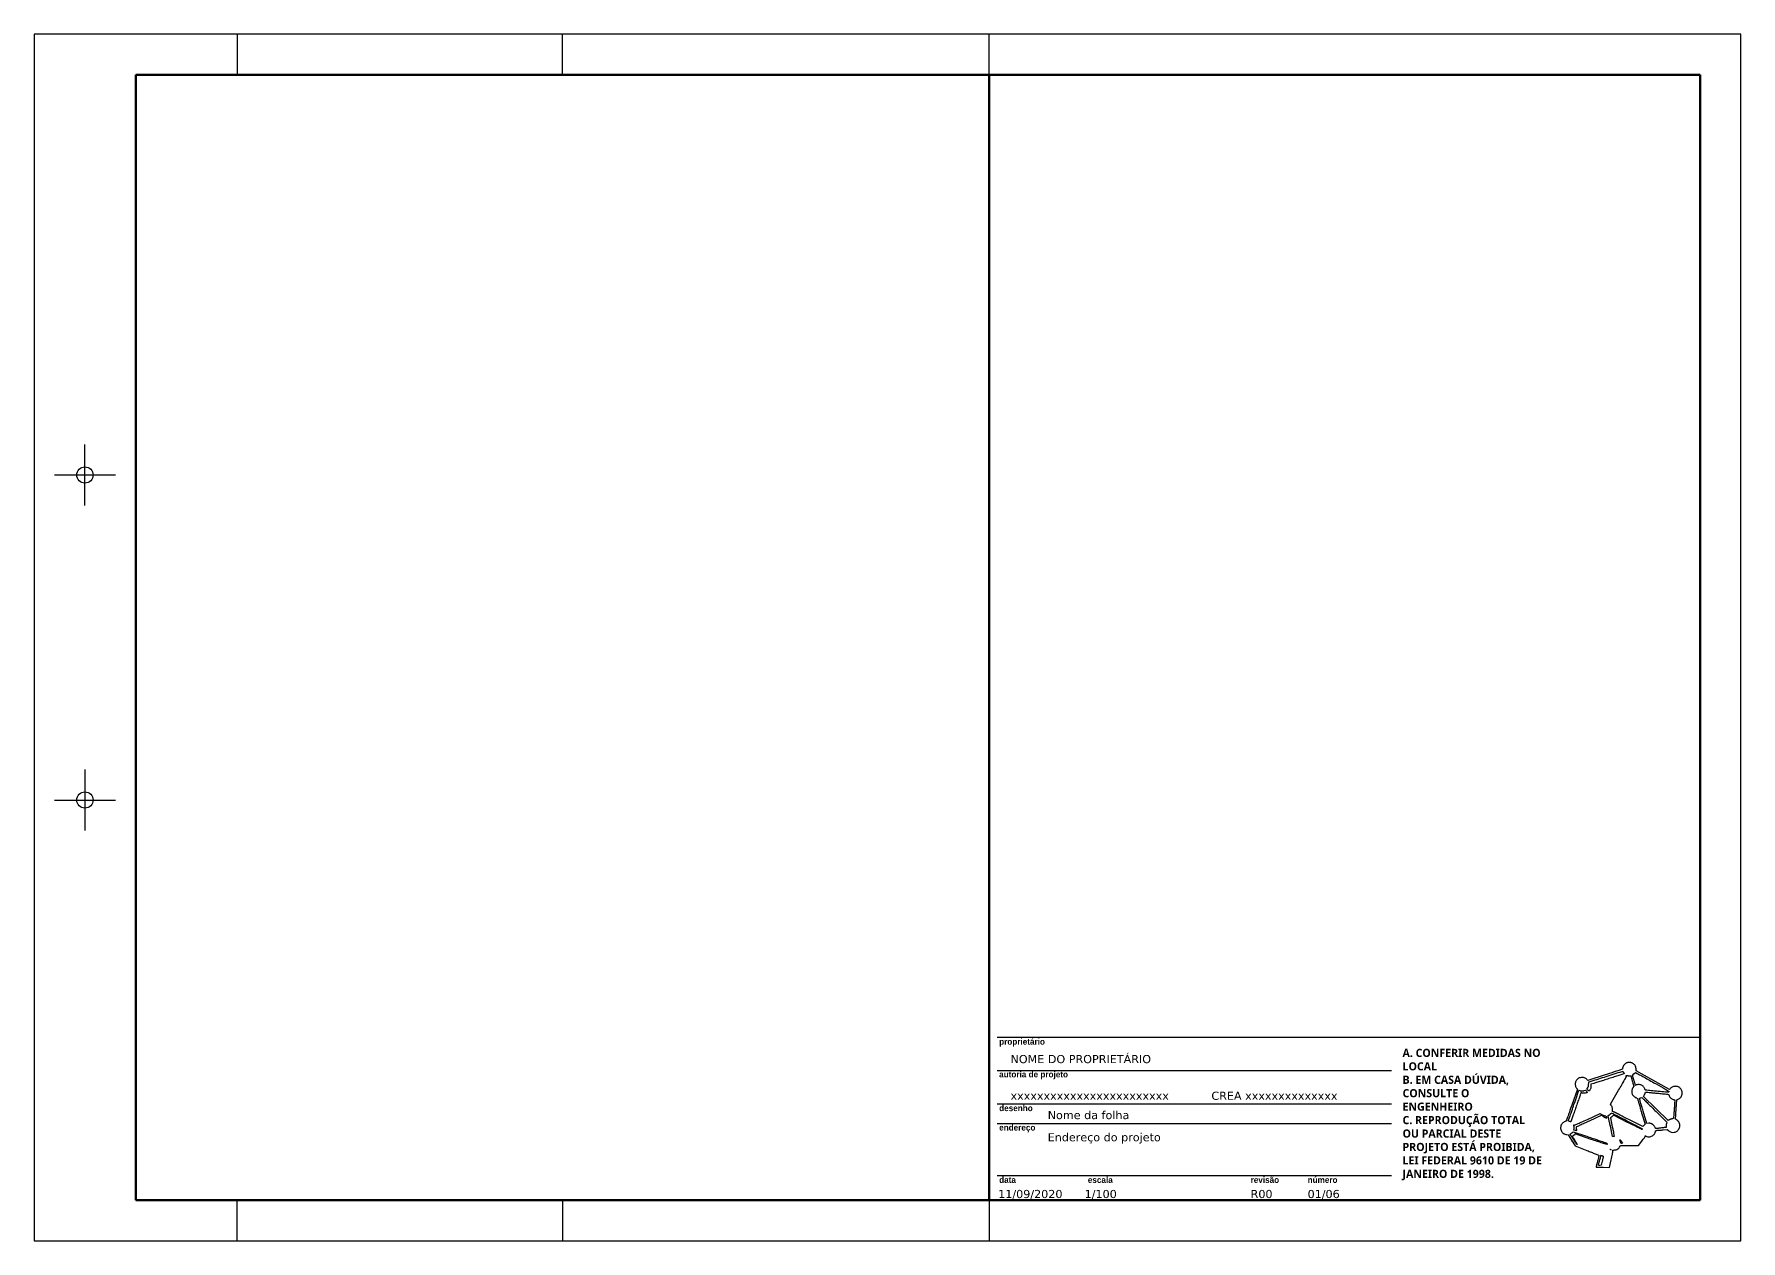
# Model space of a CAD drawing. Header units: centimetres. Extents: x -2620.5 to -2553.4, y 487.3 to 517.
# Drawn here: x -2620.49 to -2578.49, y 487.31 to 517.01 of the extents above; entities that cross this region are included whole.
import ezdxf

# ---------------------------------------------------------------- set-up
doc = ezdxf.new("R2010")
doc.units = ezdxf.units.CM
doc.layers.add('A-DETL', color=7, linetype='Continuous', lineweight=30, true_color=0x00a600)
doc.layers.add('G-ANNO-NPLT', color=7, linetype='Continuous', plot=False)
for name, color, linetype, lineweight in [('G-ANNO-TEXT', 7, 'Continuous', 30), ('G-ANNO-TTLB', 7, 'Continuous', 30), ('G-ANNO-TTLB-WIDE', 7, 'Continuous', 120)]:
    doc.layers.add(name, color=color, linetype=linetype, lineweight=lineweight)
doc.styles.add('@Microsoft JhengHei UI_B', font='', dxfattribs={"height": 0.2})
doc.styles.add('Century Gothic_B', font='GOTHICB.TTF', dxfattribs={"height": 0.15})
doc.styles.add('Verdana', font='verdana.ttf', dxfattribs={"height": 0.2})
doc.styles.get('@Microsoft JhengHei UI_B').set_extended_font_data('@Microsoft JhengHei UI', bold=True)

msp = doc.modelspace()

# ---------------------------------------------------------------- linework, layer by layer
for points in [[(-2581.384, 491.467, 0.031863), (-2581.382, 491.462, 0.011462), (-2581.378, 491.454, 0.011316), (-2581.374, 491.446, 0.013177), (-2581.369, 491.438, -0.017287), (-2581.365, 491.431, -0.0272), (-2581.362, 491.425, -0.025593), (-2581.36, 491.42, -0.299351), (-2581.361, 491.418, -0.099006), (-2581.363, 491.416, -0.000046), (-2581.462, 491.385, -0.000665), (-2581.571, 491.35, -0.000405), (-2581.7, 491.309, 0.00001), (-2581.835, 491.266, 0.000012), (-2581.959, 491.227, 0.00001), (-2582.063, 491.194, 0.000097), (-2582.107, 491.18), (-2582.177, 491.158), (-2582.177, 491.114, -0.038871), (-2582.179, 491.079, -0.04202), (-2582.187, 491.047, -0.046084), (-2582.199, 491.02, -0.095107), (-2582.213, 491.002, -0.095463), (-2582.22, 490.998, -0.1793), (-2582.227, 490.998, -0.082716), (-2582.235, 491.003, -0.010801), (-2582.25, 491.017), (-2582.275, 491.042), (-2582.254, 491.075, 0.023212), (-2582.243, 491.095, 0.053839), (-2582.237, 491.111, 0.044556), (-2582.234, 491.13, 0.011864), (-2582.233, 491.161, -0.009508), (-2582.231, 491.185, -0.028153), (-2582.23, 491.202, -0.038951), (-2582.227, 491.213, -0.225559), (-2582.223, 491.217, -0.011613), (-2582.168, 491.236, -0.000133), (-2581.799, 491.353, -0.000027), (-2581.41, 491.476, -0.060557), (-2581.399, 491.478, -0.100927), (-2581.394, 491.477, -0.076882), (-2581.39, 491.475, -0.074024), (-2581.387, 491.472, -0.081175)], [(-2580.627, 491.198, -0.000688), (-2580.4, 491.072, -0.008137), (-2580.313, 491.022, -0.012877), (-2580.265, 490.992, -0.300165), (-2580.26, 490.978, -0.057537), (-2580.262, 490.971, -0.102251), (-2580.265, 490.966, -0.110803), (-2580.27, 490.963, -0.076165), (-2580.277, 490.962, -0.02293), (-2580.292, 490.963, -0.000084), (-2580.476, 490.98, -0.000518), (-2580.653, 490.996, -0.0009), (-2580.8, 491.011, -0.012807), (-2580.824, 491.014, -0.097718), (-2580.836, 491.018, -0.155413), (-2580.842, 491.025, -0.047521), (-2580.846, 491.039, 0.071412), (-2580.855, 491.062, 0.040121), (-2580.872, 491.087, 0.038825), (-2580.893, 491.11, 0.047979), (-2580.917, 491.128, 0.062874), (-2580.949, 491.142, 0.047954), (-2580.986, 491.15, 0.048985), (-2581.023, 491.151, 0.077879), (-2581.054, 491.143), (-2581.079, 491.133), (-2581.091, 491.173, -0.000885), (-2581.097, 491.194, -0.000271), (-2581.107, 491.226, -0.000271), (-2581.118, 491.262, -0.000296), (-2581.128, 491.296), (-2581.152, 491.379), (-2581.117, 491.414), (-2581.082, 491.449), (-2581.039, 491.426, -0.003409), (-2581.009, 491.41, -0.000135), (-2580.9, 491.35, -0.000239), (-2580.771, 491.279, -0.000169)], [(-2581.24, 491.368), (-2581.195, 491.364), (-2581.173, 491.286, 0.001166), (-2581.163, 491.252, 0.000919), (-2581.152, 491.216, 0.000929), (-2581.142, 491.182, 0.002298), (-2581.135, 491.157, -0.006874), (-2581.127, 491.129, -0.039177), (-2581.124, 491.114, -0.084305), (-2581.124, 491.105, -0.165216), (-2581.128, 491.099, 0.067696), (-2581.133, 491.094, 0.012124), (-2581.139, 491.084, 0.012896), (-2581.147, 491.072, 0.011331), (-2581.154, 491.058, 0.053195), (-2581.165, 491.028, 0.04526), (-2581.17, 490.995, 0.044287), (-2581.17, 490.961, 0.04575), (-2581.163, 490.928, 0.070802), (-2581.15, 490.899, 0.048201), (-2581.127, 490.871, 0.046928), (-2581.099, 490.847, 0.056012), (-2581.069, 490.83, -0.016724), (-2581.047, 490.82, -0.09403), (-2581.036, 490.812, -0.096831), (-2581.03, 490.801, -0.018271), (-2581.022, 490.779, 0.002353), (-2581.015, 490.754, 0.000112), (-2580.99, 490.67, 0.000183), (-2580.961, 490.571, 0.000132), (-2580.928, 490.459), (-2580.844, 490.176), (-2580.873, 490.147), (-2580.902, 490.117), (-2581.247, 490.292, 0.000388), (-2581.382, 490.361, 0.000576), (-2581.499, 490.42, 0.000248), (-2581.6, 490.471, 0.011766), (-2581.621, 490.481), (-2581.649, 490.493), (-2581.645, 490.526, 0.051501), (-2581.645, 490.556, 0.041753), (-2581.65, 490.587, 0.040572), (-2581.661, 490.618, 0.041767), (-2581.676, 490.647), (-2581.692, 490.671), (-2581.494, 491.011, 0.00172), (-2581.416, 491.147, 0.003292), (-2581.354, 491.257, 0.000501), (-2581.302, 491.352, 0.318822), (-2581.302, 491.357, -0.087878), (-2581.308, 491.366, -0.168967), (-2581.308, 491.374, -0.263976), (-2581.304, 491.378, -0.164458), (-2581.296, 491.377, 0.053649), (-2581.289, 491.375, 0.00818), (-2581.275, 491.373, 0.009074), (-2581.258, 491.37, 0.007751)], [(-2580.574, 490.489), (-2580.307, 490.225), (-2580.318, 490.194, 0.028266), (-2580.322, 490.179, 0.02451), (-2580.324, 490.162, 0.024559), (-2580.326, 490.146, 0.028739), (-2580.325, 490.13, -0.001995), (-2580.324, 490.118, -0.003309), (-2580.323, 490.108, -0.000447), (-2580.322, 490.098, -0.361795), (-2580.323, 490.098, -0.03599), (-2580.323, 490.098, -0.000005), (-2580.357, 490.094, -0.000135), (-2580.394, 490.09, -0.000082), (-2580.438, 490.085, 0.001749), (-2580.483, 490.08, 0.002362), (-2580.524, 490.075, 0.001598), (-2580.558, 490.071, 0.025723), (-2580.569, 490.068, -0.06375), (-2580.579, 490.067, -0.183375), (-2580.585, 490.07, -0.102514), (-2580.59, 490.077, -0.0133), (-2580.598, 490.095, 0.038184), (-2580.61, 490.122, 0.047969), (-2580.626, 490.145, 0.047232), (-2580.647, 490.164, 0.035356), (-2580.672, 490.182, 0.026141), (-2580.691, 490.191, 0.054643), (-2580.706, 490.196, 0.04436), (-2580.724, 490.199, 0.012318), (-2580.752, 490.199), (-2580.802, 490.198), (-2580.892, 490.5, -0.000578), (-2580.926, 490.616, -0.000934), (-2580.955, 490.715, -0.000122), (-2580.98, 490.803, -0.071528), (-2580.981, 490.808, -0.231594), (-2580.979, 490.812, -0.028555), (-2580.973, 490.816, -0.029017), (-2580.964, 490.821, -0.020061), (-2580.953, 490.825), (-2580.925, 490.835), (-2580.883, 490.795, -0.004686), (-2580.855, 490.768, -0.000307), (-2580.774, 490.688, -0.000446), (-2580.679, 490.594, -0.000333)], [(-2580.515, 490.937, -0.00146), (-2580.386, 490.924, -0.007591), (-2580.315, 490.916, -0.006209), (-2580.269, 490.909, -0.238802), (-2580.261, 490.903, -0.015788), (-2580.258, 490.898, -0.00479), (-2580.255, 490.89, -0.004792), (-2580.251, 490.881, -0.005205), (-2580.248, 490.872, 0.075512), (-2580.233, 490.846, 0.049275), (-2580.21, 490.821, 0.047846), (-2580.181, 490.801, 0.05785), (-2580.151, 490.787, -0.001287), (-2580.137, 490.783, -0.00198), (-2580.124, 490.779, -0.000639), (-2580.113, 490.776, -0.057514), (-2580.112, 490.775, -0.280891), (-2580.111, 490.774, -0.000083), (-2580.116, 490.709, -0.001358), (-2580.12, 490.636, -0.000819), (-2580.127, 490.55, 0.000173), (-2580.133, 490.464, 0.000278), (-2580.138, 490.391, 0.000042), (-2580.143, 490.326, 0.018054), (-2580.143, 490.321, -0.302632), (-2580.145, 490.319, -0.016169), (-2580.154, 490.315, -0.020877), (-2580.167, 490.312, -0.013225), (-2580.181, 490.308, 0.026185), (-2580.198, 490.304, 0.017269), (-2580.217, 490.298, 0.017393), (-2580.235, 490.29, 0.031903), (-2580.249, 490.282), (-2580.278, 490.264), (-2580.581, 490.563), (-2580.884, 490.862), (-2580.864, 490.892, 0.020627), (-2580.856, 490.906, 0.016626), (-2580.849, 490.921, 0.016938), (-2580.843, 490.935, 0.04077), (-2580.84, 490.946), (-2580.836, 490.969), (-2580.8, 490.965, 0.006056), (-2580.776, 490.962, 0.00035), (-2580.702, 490.955, 0.000532), (-2580.613, 490.946, 0.000391)], [(-2581.885, 490.398, 0.022644), (-2581.876, 490.395, 0.007246), (-2581.862, 490.39, 0.007213), (-2581.846, 490.386, 0.007999), (-2581.832, 490.383, -0.013341), (-2581.81, 490.378, -0.09412), (-2581.8, 490.373, -0.140632), (-2581.795, 490.366, -0.042772), (-2581.791, 490.353, -0.013144), (-2581.79, 490.344, -0.018928), (-2581.789, 490.336, -0.014987), (-2581.788, 490.33, -0.202429), (-2581.789, 490.328, -0.290652), (-2581.799, 490.326, -0.026241), (-2581.825, 490.336, -0.031552), (-2581.852, 490.352, -0.038811), (-2581.876, 490.37), (-2581.908, 490.399), (-2582.218, 490.255, 0.000325), (-2582.338, 490.2, 0.000519), (-2582.44, 490.153, 0.000091), (-2582.53, 490.111, 0.028847), (-2582.537, 490.107, 0.150482), (-2582.54, 490.102, 0.101192), (-2582.542, 490.096, 0.050792), (-2582.541, 490.086, 0.010673), (-2582.537, 490.068, -0.016188), (-2582.535, 490.054, -0.018725), (-2582.533, 490.041, -0.018072), (-2582.532, 490.03, -0.096024), (-2582.533, 490.024, -0.109493), (-2582.537, 490.019, -0.19019), (-2582.541, 490.017, -0.077362), (-2582.549, 490.018, -0.008984), (-2582.566, 490.023), (-2582.594, 490.033), (-2582.591, 490.075, 0.016704), (-2582.591, 490.093, 0.015745), (-2582.592, 490.111, 0.01593), (-2582.593, 490.126, 0.051425), (-2582.596, 490.137, -0.032234), (-2582.599, 490.151, -0.159965), (-2582.599, 490.159, -0.375896), (-2582.594, 490.161, -0.099665), (-2582.586, 490.157, 0.279284), (-2582.577, 490.155, 0.00254), (-2582.51, 490.184, 0.00554), (-2582.415, 490.226, 0.001381), (-2582.262, 490.296), (-2581.946, 490.443), (-2581.924, 490.424, 0.017534), (-2581.914, 490.416, 0.014145), (-2581.903, 490.408, 0.014381), (-2581.893, 490.402, 0.035279)], [(-2581.29, 490.262, -0.001061), (-2581.099, 490.164, -0.005481), (-2580.994, 490.109, -0.003402), (-2580.924, 490.07, -0.230482), (-2580.917, 490.059, -0.036963), (-2580.916, 490.054, -0.061098), (-2580.917, 490.05, -0.087861), (-2580.918, 490.047, -0.25533), (-2580.92, 490.046, -0.111829), (-2580.924, 490.047, -0.000079), (-2581.025, 490.098, -0.000923), (-2581.139, 490.155, -0.000564), (-2581.272, 490.222), (-2581.619, 490.399), (-2581.642, 490.376, -0.014844), (-2581.652, 490.367, -0.012465), (-2581.663, 490.358, -0.01265), (-2581.673, 490.35, -0.033546), (-2581.681, 490.346), (-2581.698, 490.337), (-2581.65, 490.108, -0.000653), (-2581.632, 490.021, -0.001083), (-2581.617, 489.946, -0.000055), (-2581.604, 489.88, -0.260012), (-2581.604, 489.878, -0.142558), (-2581.605, 489.878, -0.004079), (-2581.611, 489.877, -0.007961), (-2581.618, 489.876, -0.005359), (-2581.625, 489.875), (-2581.645, 489.873), (-2581.698, 490.128, -0.000185), (-2581.719, 490.226, -0.000301), (-2581.736, 490.309, -0.000033), (-2581.752, 490.384, -0.02743), (-2581.752, 490.387, -0.246772), (-2581.751, 490.39, -0.022251), (-2581.746, 490.394, -0.024852), (-2581.739, 490.398, -0.016722), (-2581.731, 490.402, 0.03062), (-2581.721, 490.408, 0.017067), (-2581.71, 490.416, 0.016974), (-2581.699, 490.424, 0.026295), (-2581.69, 490.432, -0.013983), (-2581.683, 490.44, -0.018776), (-2581.676, 490.446, -0.016116), (-2581.669, 490.451, -0.154035), (-2581.666, 490.452, -0.116878), (-2581.662, 490.451, -0.000078), (-2581.553, 490.396, -0.000936), (-2581.432, 490.335, -0.000571)], [(-2581.405, 489.73), (-2581.393, 489.706), (-2581.416, 489.706, -0.027082), (-2581.428, 489.706, -0.12113), (-2581.435, 489.709, -0.146283), (-2581.439, 489.714, -0.046007), (-2581.442, 489.724, 0.011613), (-2581.446, 489.738, 0.008793), (-2581.45, 489.754, 0.008303), (-2581.456, 489.77, 0.007412), (-2581.462, 489.787, -0.725169), (-2581.458, 489.791, -0.053003), (-2581.442, 489.777, -0.025562), (-2581.42, 489.752, -0.050515)], [(-2581.897, 489.401, -0.028509), (-2581.886, 489.396, -0.046806), (-2581.878, 489.39, -0.059049), (-2581.872, 489.385, -0.167141), (-2581.871, 489.379, -0.056978), (-2581.872, 489.372, -0.001834), (-2581.879, 489.342, -0.003514), (-2581.888, 489.307, -0.002431), (-2581.899, 489.267), (-2581.926, 489.166), (-2581.957, 489.164, -0.012359), (-2581.974, 489.163, -0.076101), (-2581.982, 489.164, -0.179049), (-2581.987, 489.168, -0.1443), (-2581.988, 489.173, -0.063864), (-2581.986, 489.19, -0.000816), (-2581.958, 489.297, -0.000222), (-2581.929, 489.409, -0.340161), (-2581.925, 489.411, -0.086842), (-2581.924, 489.411, -0.001738), (-2581.916, 489.408, -0.004072), (-2581.907, 489.405, -0.002718)], [(-2581.684, 489.555, -0.076926), (-2581.681, 489.548, -0.400869), (-2581.683, 489.545, -0.241841), (-2581.688, 489.546, -0.055352), (-2581.694, 489.552, -0.030483), (-2581.697, 489.556, -0.110288), (-2581.698, 489.559, -0.256649), (-2581.697, 489.561, -0.176123), (-2581.695, 489.562, -0.085443), (-2581.692, 489.561, -0.053409), (-2581.689, 489.56, -0.051744), (-2581.686, 489.557, -0.0641)]]:
    msp.add_lwpolyline(points, format="xyb", close=True)
at = {"layer": 'A-DETL', "color": 8, "lineweight": 50, "true_color": 0x7f7f7f}
msp.add_line((-2596.986, 488.305), (-2596.986, 516.005), dxfattribs=at)
at = {"layer": 'G-ANNO-TTLB'}
for p, q in [((-2578.486, 517.005), (-2620.486, 517.005)), ((-2620.486, 517.005), (-2620.486, 487.305)), ((-2615.486, 517.005), (-2615.486, 516.005)), ((-2607.486, 516.005), (-2607.486, 517.005)), ((-2596.986, 516.005), (-2596.986, 517.005)), ((-2578.486, 487.305), (-2578.486, 517.005)), ((-2619.236, 505.404), (-2619.236, 506.904)), ((-2619.986, 506.155), (-2618.486, 506.155)), ((-2619.236, 498.906), (-2619.236, 497.406)), ((-2619.986, 498.155), (-2618.486, 498.155)), ((-2596.786, 492.321), (-2579.486, 492.321)), ((-2596.786, 491.501), (-2587.082, 491.501)), ((-2596.786, 490.68), (-2587.082, 490.68)), ((-2596.786, 490.195), (-2587.082, 490.195)), ((-2596.786, 488.913), (-2587.082, 488.913)), ((-2615.486, 487.305), (-2615.486, 488.305)), ((-2607.486, 488.305), (-2607.486, 487.305)), ((-2596.986, 488.305), (-2596.986, 487.305)), ((-2620.486, 487.305), (-2578.486, 487.305))]:
    msp.add_line(p, q, dxfattribs=at)
for centre in [(-2619.236, 506.155), (-2619.236, 498.155)]:
    msp.add_circle(centre, 0.2, dxfattribs=at)
at = {"layer": 'G-ANNO-TTLB-WIDE'}
for p, q in [((-2579.486, 516.005), (-2617.986, 516.005)), ((-2617.986, 516.005), (-2617.986, 488.305)), ((-2579.486, 488.305), (-2579.486, 516.005)), ((-2617.986, 488.305), (-2579.486, 488.305))]:
    msp.add_line(p, q, dxfattribs=at)

# ---------------------------------------------------------------- texts
at = {"layer": 'G-ANNO-NPLT', "lineweight": 30, "char_height": 0.2, "attachment_point": 1, "style": 'Verdana'}
for s, insert, width in [('NOME DO PROPRIETÁRIO', (-2596.459, 491.88), 4.44937), ('Nome da folha', (-2595.544, 490.501), 2.52532), ('Endereço do projeto', (-2595.544, 489.956), 3.50337), ('11/09/2020', (-2596.762, 488.559), 2.05232), ('1/100', (-2594.635, 488.559), 1.02616), ('01/06', (-2589.148, 488.559), 1.02616)]:
    msp.add_mtext(s, dxfattribs=dict(at, insert=insert, width=width))
at = {"layer": 'G-ANNO-TEXT', "attachment_point": 1}
for s, insert, char_height, width, style in [('proprietário', (-2596.738, 492.284), 0.15, 1.43502, 'Century Gothic_B'), ('autoria de projeto', (-2596.738, 491.479), 0.15, 2.22067, 'Century Gothic_B'), ('xxxxxxxxxxxxxxxxxxxxxxxx            CREA xxxxxxxxxxxxxx', (-2596.459, 490.977), 0.2, 8.2654, 'Verdana'), ('desenho', (-2596.738, 490.648), 0.15, 1.06624, 'Century Gothic_B'), ('endereço', (-2596.738, 490.17), 0.15, 1.20253, 'Century Gothic_B'), ('data', (-2596.738, 488.882), 0.15, 0.58523, 'Century Gothic_B'), ('escala', (-2594.557, 488.882), 0.15, 0.83375, 'Century Gothic_B'), ('revisão', (-2590.551, 488.882), 0.15, 0.88987, 'Century Gothic_B'), ('número', (-2589.148, 488.882), 0.15, 0.94599, 'Century Gothic_B'), ('R00', (-2590.551, 488.559), 0.2, 0.67342, 'Verdana')]:
    msp.add_mtext(s, dxfattribs=dict(at, insert=insert, char_height=char_height, width=width, style=style))
at = {"layer": 'G-ANNO-TEXT', "insert": (-2586.812, 492.032), "char_height": 0.2, "width": 4.24093, "attachment_point": 1, "style": '@Microsoft JhengHei UI_B', "bg_fill": 3, "box_fill_scale": 1.25, "bg_fill_color": 256, "bg_fill_true_color": 13158600, "bg_fill_transparency": 0}
msp.add_mtext('A. CONFERIR MEDIDAS NO ', dxfattribs=at)

# ---------------------------------------------------------------- next in the draw order: texts
at = {"layer": 'G-ANNO-TEXT', "insert": (-2586.812, 491.701), "char_height": 0.2, "width": 1.05021, "attachment_point": 1, "style": '@Microsoft JhengHei UI_B', "bg_fill": 3, "box_fill_scale": 1.25, "bg_fill_color": 256, "bg_fill_true_color": 13158600, "bg_fill_transparency": 0}
msp.add_mtext('LOCAL', dxfattribs=at)

# ---------------------------------------------------------------- next in the draw order: texts
at = {"layer": 'G-ANNO-TEXT', "insert": (-2586.812, 491.37), "char_height": 0.2, "width": 3.34304, "attachment_point": 1, "style": '@Microsoft JhengHei UI_B', "bg_fill": 3, "box_fill_scale": 1.25, "bg_fill_color": 256, "bg_fill_true_color": 13158600, "bg_fill_transparency": 0}
msp.add_mtext('B. EM CASA DÚVIDA, ', dxfattribs=at)

# ---------------------------------------------------------------- next in the draw order: texts
at = {"layer": 'G-ANNO-TEXT', "insert": (-2586.812, 491.04), "char_height": 0.2, "width": 2.13249, "attachment_point": 1, "style": '@Microsoft JhengHei UI_B', "bg_fill": 3, "box_fill_scale": 1.25, "bg_fill_color": 256, "bg_fill_true_color": 13158600, "bg_fill_transparency": 0}
msp.add_mtext('CONSULTE O ', dxfattribs=at)

# ---------------------------------------------------------------- next in the draw order: texts
at = {"layer": 'G-ANNO-TEXT', "insert": (-2586.812, 490.709), "char_height": 0.2, "width": 2.13249, "attachment_point": 1, "style": '@Microsoft JhengHei UI_B', "bg_fill": 3, "box_fill_scale": 1.25, "bg_fill_color": 256, "bg_fill_true_color": 13158600, "bg_fill_transparency": 0}
msp.add_mtext('ENGENHEIRO', dxfattribs=at)

# ---------------------------------------------------------------- next in the draw order: texts
at = {"layer": 'G-ANNO-TEXT', "insert": (-2586.812, 490.378), "char_height": 0.2, "width": 3.86413, "attachment_point": 1, "style": '@Microsoft JhengHei UI_B', "bg_fill": 3, "box_fill_scale": 1.25, "bg_fill_color": 256, "bg_fill_true_color": 13158600, "bg_fill_transparency": 0}
msp.add_mtext('C. REPRODUÇÃO TOTAL ', dxfattribs=at)

# ---------------------------------------------------------------- next in the draw order: linework, layer by layer
msp.add_lwpolyline([(-2582.396, 490.995, 0.029732), (-2582.384, 490.996, 0.016387), (-2582.369, 490.998, 0.016289), (-2582.354, 491.001, 0.025067), (-2582.341, 491.005), (-2582.313, 491.015), (-2582.286, 490.988, -0.027415), (-2582.268, 490.968, -0.311881), (-2582.268, 490.958, -0.197541), (-2582.278, 490.951, -0.012375), (-2582.314, 490.942, -0.021963), (-2582.332, 490.939, -0.036691), (-2582.348, 490.938, -0.035708), (-2582.364, 490.94, -0.019541), (-2582.384, 490.944), (-2582.419, 490.953), (-2582.433, 490.917, 0.003701), (-2582.442, 490.891, 0.000146), (-2582.475, 490.797, 0.000259), (-2582.514, 490.685, 0.000183), (-2582.557, 490.56, -0.0004), (-2582.6, 490.437, -0.000658), (-2582.637, 490.334, -0.00004), (-2582.669, 490.24, -0.112129), (-2582.671, 490.238, -0.253723), (-2582.673, 490.237, -0.007738), (-2582.681, 490.239, -0.013512), (-2582.692, 490.242, -0.008721), (-2582.703, 490.246), (-2582.734, 490.256), (-2582.689, 490.385, -0.000037), (-2582.666, 490.451, -0.000012), (-2582.632, 490.549, -0.000012), (-2582.594, 490.658, -0.000014), (-2582.558, 490.763), (-2582.471, 491.012), (-2582.447, 491.004, 0.02723), (-2582.436, 491, 0.01557), (-2582.423, 490.998, 0.01552), (-2582.409, 490.996, 0.0248)], format="xyb", close=True)

# ---------------------------------------------------------------- next in the draw order: texts
at = {"layer": 'G-ANNO-TEXT', "insert": (-2586.812, 490.047), "char_height": 0.2, "width": 3.0865, "attachment_point": 1, "style": '@Microsoft JhengHei UI_B', "bg_fill": 3, "box_fill_scale": 1.25, "bg_fill_color": 256, "bg_fill_true_color": 13158600, "bg_fill_transparency": 0}
msp.add_mtext('OU PARCIAL DESTE ', dxfattribs=at)

# ---------------------------------------------------------------- next in the draw order: texts
at = {"layer": 'G-ANNO-TEXT', "insert": (-2586.812, 489.717), "char_height": 0.2, "width": 4.12067, "attachment_point": 1, "style": '@Microsoft JhengHei UI_B', "bg_fill": 3, "box_fill_scale": 1.25, "bg_fill_color": 256, "bg_fill_true_color": 13158600, "bg_fill_transparency": 0}
msp.add_mtext('PROJETO ESTÁ PROIBIDA, ', dxfattribs=at)

# ---------------------------------------------------------------- next in the draw order: linework, layer by layer
msp.add_lwpolyline([(-2581.892, 489.749, -0.00294), (-2581.826, 489.726, -0.025576), (-2581.798, 489.715, -0.063924), (-2581.783, 489.705, -0.160072), (-2581.776, 489.695, -0.022263), (-2581.775, 489.688, -0.029376), (-2581.774, 489.682, -0.029705), (-2581.774, 489.677, -0.178357), (-2581.775, 489.675, -0.282142), (-2581.778, 489.674, -0.000118), (-2581.893, 489.711, -0.00162), (-2582.021, 489.753, -0.000979), (-2582.171, 489.804), (-2582.564, 489.936), (-2582.592, 489.91, -0.0088), (-2582.604, 489.9, -0.010914), (-2582.615, 489.891, -0.009353), (-2582.624, 489.884, -0.076824), (-2582.629, 489.881, 0.454089), (-2582.631, 489.877, 0.011435), (-2582.62, 489.855, 0.014163), (-2582.602, 489.824, 0.004889), (-2582.574, 489.782, -0.002961), (-2582.55, 489.744, -0.004887), (-2582.531, 489.712, -0.00098), (-2582.514, 489.684, -0.344756), (-2582.514, 489.682, -0.332227), (-2582.521, 489.681, -0.073954), (-2582.532, 489.689, -0.040347), (-2582.546, 489.706, -0.012625), (-2582.565, 489.734, 0.000931), (-2582.58, 489.757, 0.000368), (-2582.6, 489.789, 0.000364), (-2582.622, 489.823, 0.000456), (-2582.643, 489.856, -0.003073), (-2582.673, 489.902, -0.037661), (-2582.682, 489.92, -0.141134), (-2582.684, 489.93, -0.229813), (-2582.679, 489.937, 0.031012), (-2582.672, 489.942, 0.007771), (-2582.662, 489.949, 0.007907), (-2582.651, 489.959, 0.007886), (-2582.64, 489.968), (-2582.614, 489.992), (-2582.309, 489.889, 0.000185), (-2582.184, 489.847, 0.000193), (-2582.061, 489.805, 0.000185), (-2581.955, 489.77, 0.000842)], format="xyb", close=True)

# ---------------------------------------------------------------- next in the draw order: texts
at = {"layer": 'G-ANNO-TEXT', "insert": (-2586.812, 489.386), "char_height": 0.2, "width": 4.24093, "attachment_point": 1, "style": '@Microsoft JhengHei UI_B', "bg_fill": 3, "box_fill_scale": 1.25, "bg_fill_color": 256, "bg_fill_true_color": 13158600, "bg_fill_transparency": 0}
msp.add_mtext('LEI FEDERAL 9610 DE 19 DE ', dxfattribs=at)

# ---------------------------------------------------------------- next in the draw order: linework, layer by layer
msp.add_lwpolyline([(-2581.306, 491.681, 0.079478), (-2581.341, 491.656, 0.054467), (-2581.371, 491.619, 0.055091), (-2581.392, 491.577, 0.089267), (-2581.4, 491.538, -0.318001), (-2581.405, 491.53, -0.00227), (-2581.486, 491.501, -0.004795), (-2581.606, 491.462, -0.00091), (-2581.826, 491.391), (-2582.253, 491.256), (-2582.276, 491.279, 0.045989), (-2582.302, 491.3, 0.048466), (-2582.331, 491.315, 0.049205), (-2582.362, 491.325, 0.050376), (-2582.394, 491.328, 0.057358), (-2582.441, 491.322, 0.073919), (-2582.481, 491.306, 0.074646), (-2582.515, 491.279, 0.059941), (-2582.542, 491.242, 0.022187), (-2582.552, 491.222, 0.046293), (-2582.557, 491.205, 0.042492), (-2582.56, 491.187, 0.016038), (-2582.561, 491.161, 0.031811), (-2582.558, 491.129, 0.052573), (-2582.552, 491.102, 0.056422), (-2582.54, 491.078, 0.043793), (-2582.523, 491.055), (-2582.51, 491.041), (-2582.646, 490.647, -0.001341), (-2582.707, 490.474, -0.00365), (-2582.751, 490.352, -0.000922), (-2582.787, 490.257, -0.232969), (-2582.793, 490.251, 0.052602), (-2582.834, 490.233, 0.060655), (-2582.869, 490.208, 0.062659), (-2582.896, 490.176, 0.062566), (-2582.914, 490.138, 0.067657), (-2582.922, 490.093, 0.07176), (-2582.918, 490.048, 0.071432), (-2582.902, 490.006, 0.066114), (-2582.874, 489.97, 0.03404), (-2582.852, 489.951, 0.051282), (-2582.83, 489.937, 0.04987), (-2582.806, 489.929, 0.030117), (-2582.775, 489.923), (-2582.738, 489.918), (-2582.651, 489.783), (-2582.563, 489.648), (-2582.275, 489.531, -0.00035), (-2582.164, 489.486, -0.000565), (-2582.07, 489.448, -0.000077), (-2581.986, 489.414, -0.041097), (-2581.981, 489.411, -0.317107), (-2581.98, 489.407, -0.002034), (-2581.988, 489.367, -0.00699), (-2581.999, 489.321, -0.004284), (-2582.014, 489.267, 0.003499), (-2582.03, 489.205, 0.009869), (-2582.04, 489.161, 0.005641), (-2582.047, 489.128, 0.317571), (-2582.044, 489.122, 0.121999), (-2582.039, 489.121, 0.001087), (-2581.992, 489.119, 0.003666), (-2581.939, 489.117, 0.002349), (-2581.877, 489.116), (-2581.717, 489.114), (-2581.676, 489.3, 0.003235), (-2581.661, 489.373, 0.004837), (-2581.648, 489.436, 0.002145), (-2581.638, 489.491, 0.099334), (-2581.639, 489.502, -0.057961), (-2581.641, 489.522, -0.189286), (-2581.636, 489.534, -0.162677), (-2581.623, 489.54, -0.040506), (-2581.6, 489.542, 0.074695), (-2581.558, 489.549, 0.067212), (-2581.518, 489.567, 0.06575), (-2581.484, 489.596, 0.065907), (-2581.459, 489.633), (-2581.447, 489.656), (-2581.225, 489.655), (-2581.004, 489.653), (-2580.92, 489.762, 0.005197), (-2580.887, 489.806, 0.009482), (-2580.861, 489.842, 0.004462), (-2580.84, 489.873, 0.241149), (-2580.839, 489.88, -0.038552), (-2580.841, 489.886, -0.487664), (-2580.84, 489.888, -0.104544), (-2580.836, 489.887, -0.003557), (-2580.819, 489.879, 0.08403), (-2580.777, 489.866, 0.068415), (-2580.729, 489.867, 0.066973), (-2580.682, 489.88, 0.07379), (-2580.643, 489.905, 0.047786), (-2580.623, 489.926, 0.036473), (-2580.605, 489.952, 0.037396), (-2580.592, 489.978, 0.094407), (-2580.588, 489.999, -0.152944), (-2580.584, 490.011, -0.128065), (-2580.574, 490.019, -0.081842), (-2580.557, 490.025, -0.031911), (-2580.532, 490.026, 0.017211), (-2580.514, 490.027, 0.003074), (-2580.48, 490.029, 0.003318), (-2580.441, 490.033, 0.00299), (-2580.401, 490.037), (-2580.301, 490.048), (-2580.27, 490.02, 0.108864), (-2580.201, 489.982, 0.117508), (-2580.125, 489.978, 0.117913), (-2580.055, 490.009, 0.110153), (-2580.004, 490.069, 0.037258), (-2579.998, 490.084, 0.034903), (-2579.993, 490.099, 0.029781), (-2579.991, 490.118, 0.016378), (-2579.99, 490.141, 0.015811), (-2579.991, 490.167, 0.046417), (-2579.993, 490.185, 0.049348), (-2579.999, 490.201, 0.019736), (-2580.01, 490.223, 0.027212), (-2580.021, 490.24, 0.030137), (-2580.034, 490.255, 0.030273), (-2580.048, 490.269, 0.027963), (-2580.064, 490.281, -0.012714), (-2580.082, 490.294, -0.065884), (-2580.091, 490.303, -0.119764), (-2580.095, 490.311, -0.093219), (-2580.095, 490.321, 0.026903), (-2580.093, 490.333, 0.000513), (-2580.088, 490.397, 0.001244), (-2580.083, 490.472, 0.000833), (-2580.077, 490.557), (-2580.062, 490.778), (-2580.033, 490.789, 0.131929), (-2579.967, 490.837, 0.124197), (-2579.932, 490.912, 0.123277), (-2579.937, 490.995, 0.128862), (-2579.981, 491.064, 0.035506), (-2580.007, 491.086, 0.060104), (-2580.032, 491.099, 0.058967), (-2580.059, 491.106, 0.032836), (-2580.094, 491.109, 0.043172), (-2580.131, 491.106, 0.058016), (-2580.164, 491.096, 0.059393), (-2580.192, 491.08, 0.048311), (-2580.219, 491.056), (-2580.239, 491.034), (-2580.651, 491.263), (-2581.063, 491.491), (-2581.066, 491.54, 0.045148), (-2581.073, 491.584, 0.069177), (-2581.088, 491.619, 0.07197), (-2581.111, 491.649, 0.053536), (-2581.144, 491.673, 0.019859), (-2581.166, 491.685, 0.053842), (-2581.182, 491.691, 0.04808), (-2581.2, 491.694, 0.013377), (-2581.229, 491.695, 0.014365), (-2581.254, 491.694, 0.029893), (-2581.274, 491.692, 0.035951), (-2581.29, 491.687, 0.034713)], format="xyb", close=True)

# ---------------------------------------------------------------- next in the draw order: texts
at = {"layer": 'G-ANNO-TEXT', "insert": (-2586.812, 489.055), "char_height": 0.2, "width": 2.82194, "attachment_point": 1, "style": '@Microsoft JhengHei UI_B', "bg_fill": 3, "box_fill_scale": 1.25, "bg_fill_color": 256, "bg_fill_true_color": 13158600, "bg_fill_transparency": 0}
msp.add_mtext('JANEIRO DE 1998.', dxfattribs=at)

doc.saveas('drawing.dxf')
